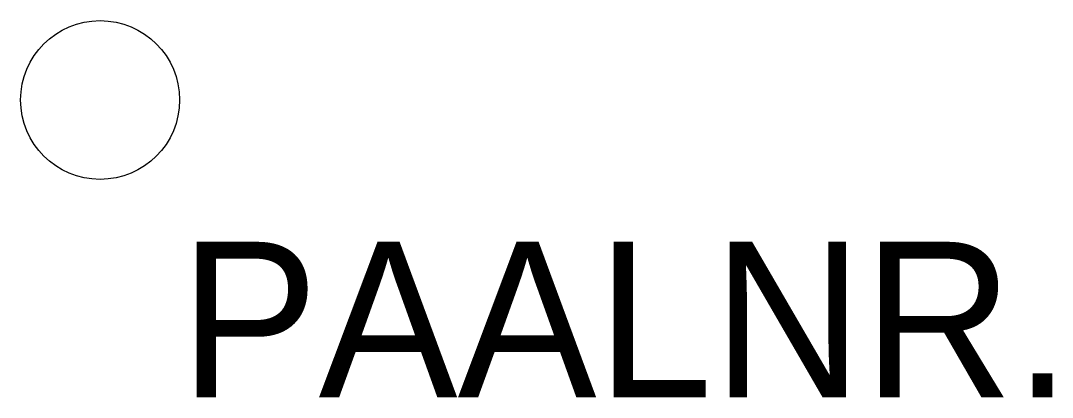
# Model space of a CAD drawing. Header units: millimetres. Extents: x -2.6 to 30.6, y -9.6 to 2.6.
import ezdxf

# ---------------------------------------------------------------- set-up
doc = ezdxf.new("R2010")
doc.units = ezdxf.units.MM

msp = doc.modelspace()

# ---------------------------------------------------------------- linework, layer by layer
at = {"transparency": 33554687}
msp.add_circle((0, 0), 2.55, dxfattribs=at)

# ---------------------------------------------------------------- texts
at = {"color": 6, "transparency": 33554687, "flags": 8}
msp.add_attdef('PAALNR.', (2.55, -9.556), 'P1', height=5, dxfattribs=at)

doc.saveas('drawing.dxf')
